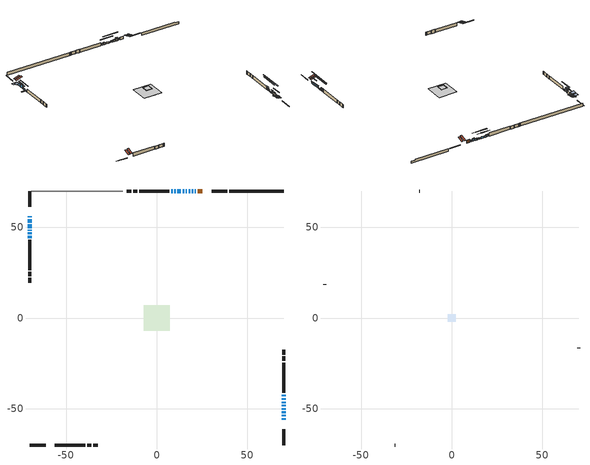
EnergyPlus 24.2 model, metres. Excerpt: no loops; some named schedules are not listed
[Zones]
conditioned space
 floor adiabatic (AdiabaticFloorConstruction): -7.06,-7.06 -7.06,7.06 7.06,7.06 7.06,-7.06 z1
 floor foundation (Slab1 construction): -4.09,-4.09 -4.09,4.09 4.09,4.09 4.09,-4.09 z-0.98
 wall outside (RimJoist1 construction): 39,70.1 30.24,70.1 / -70.1,-70.1 -61.34,-70.1 / -70.1,70.1 -70.1,61.34 / 70.1,-70.1 70.1,-61.34 z1:1.3
 wall outside (AdiabaticWallConstruction 1): 25.06,70.1 22.5,70.1 z1:3.03
 wall outside (AdiabaticWallConstruction): -70.1,56.17 -70.1,55.56 / 16.63,70.1 16.02,70.1 z1:1.61; -70.1,54.63 -70.1,52.6 / -70.1,51.67 -70.1,49.63 z1:3.03; 70.1,-56.17 70.1,-55.28 / 21.58,70.1 20.96,70.1 / 18.45,70.1 17.56,70.1 / 8.85,70.1 7.96,70.1 z1:2.02; 70.1,-54.35 70.1,-53.38 / 70.1,-52.45 70.1,-51.49 / 70.1,-45.18 70.1,-44.21 z1:2.93; 20.04,70.1 19.37,70.1 / 70.1,-50.56 70.1,-49.74 / 70.1,-48.82 70.1,-48 / 70.1,-43.28 70.1,-42.27 z1:2.73; -70.1,48.71 -70.1,48.19 z1:2.53; -70.1,47.27 -70.1,46.2 z1:2.17; 70.1,-47.07 70.1,-46.1 / -70.1,45.27 -70.1,44.15 z1:1.56; 15.09,70.1 14.27,70.1 z1:1.86; 13.35,70.1 11.31,70.1 z1:2.27; 10.39,70.1 9.78,70.1 z1:2.24
 wall outside (Wall1 construction): 7.03,70.1 -9.72,70.1 / -56.17,-70.1 -39.42,-70.1 / -70.1,43.22 -70.1,26.47 / 70.1,-41.34 70.1,-24.59 z1:3.44
 wall outside (Wall3 construction): -10.65,70.1 -13.08,70.1 / -38.49,-70.1 -36.06,-70.1 / -70.1,25.54 -70.1,23.12 / 70.1,-23.66 70.1,-21.23 z1:3.44
 wall outside (Wall5 construction): -14.01,70.1 -16.66,70.1 / -35.13,-70.1 -32.48,-70.1 / -70.1,22.19 -70.1,19.54 / 70.1,-20.3 70.1,-17.65 z1:3.44
 wall foundation (FoundationWall1 construction): 39.93,70.1,-0.98 39.93,70.1,1 67.09,70.1,1 67.09,70.1,0.59 70.1,70.1,0.59 70.1,70.1,-0.98
 wall adiabatic (Wall8 construction): -18.89,70.1 -69.17,70.1 z1:3.44
 window (WindowConstruction 17): -70.1,56.17 -70.1,55.56 z1:1.61
 window (WindowConstruction 6): -70.1,54.63 -70.1,52.6 z1:3.03
 window (WindowConstruction 7): 70.1,-56.17 70.1,-55.28 z1:2.02
 window (WindowConstruction 8): 70.1,-54.35 70.1,-53.38 z1:2.93
 window (WindowConstruction 9): 70.1,-52.45 70.1,-51.49 z1:2.93
 window (WindowConstruction 10): 21.58,70.1 20.97,70.1 z1:2.02
 window (WindowConstruction 11): 20.04,70.1 19.38,70.1 z1:2.73
 window (WindowConstruction 12): 18.45,70.1 17.56,70.1 z1:2.02
 window (WindowConstruction 13): -70.1,51.67 -70.1,49.63 z1:3.03
 window (WindowConstruction 19): 16.63,70.1 16.02,70.1 z1:1.61
 window (WindowConstruction 14): 70.1,-50.56 70.1,-49.74 z1:2.73
 window (WindowConstruction 18): -70.1,48.7 -70.1,48.2 z1:2.52
 window (WindowConstruction 15): 70.1,-48.82 70.1,-48 z1:2.73
 window (WindowConstruction 16): -70.1,47.27 -70.1,46.2 z1:2.17
 window (WindowConstruction 20): 70.1,-47.07 70.1,-46.11 z1:1.56
 window (WindowConstruction 21): 15.09,70.1 14.28,70.1 z1:1.86
 window (WindowConstruction): 70.1,-45.18 70.1,-44.21 z1:2.93
 window (WindowConstruction 1): 70.1,-43.28 70.1,-42.27 z1:2.73
 window (WindowConstruction 2): 13.35,70.1 11.32,70.1 z1:2.27
 window (WindowConstruction 3): 10.39,70.1 9.78,70.1 z1:2.24
 window (WindowConstruction 4): 8.85,70.1 7.96,70.1 z1:2.02
 window (WindowConstruction 5): -70.1,45.27 -70.1,44.15 z1:1.56
 door (Door): 25.06,70.1 22.5,70.1 z1:3.03
 ceiling adiabatic (AdiabaticFloorConstruction): 7.06,-7.06 7.06,7.06 -7.06,7.06 -7.06,-7.06 z1
 roof outside (Roof2 construction): 25.99,70.1,3.44 25.99,65.33,5.03 27.25,65.33,5.03 27.25,70.1,3.44; -57.1,-70.1,3.44 -57.1,-65.33,5.03 -58.35,-65.33,5.03 -58.35,-70.1,3.44; -70.1,57.1,3.44 -65.33,57.1,5.03 -65.33,58.35,5.03 -70.1,58.35,3.44; 70.1,-57.1,3.44 65.33,-57.1,5.03 65.33,-58.35,5.03 70.1,-58.35,3.44
 roof outside (Roof3 construction): -2.43,2.43 -2.43,-2.43 2.43,-2.43 2.43,2.43 z3.44
attic - vented
 floor to conditioned space (Floor1 construction Reversed): -2.2,-2.2 -2.2,2.2 2.2,2.2 2.2,-2.2 z3.44
 wall outside (Wall7 construction): -17.59,70.1 -17.96,70.1 / -31.55,-70.1 -31.18,-70.1 / -70.1,18.61 -70.1,18.23 / 70.1,-16.72 70.1,-16.35 z1:3.44
 roof outside (Roof1 construction): 28.18,70.1,3.44 28.18,65.82,4.87 29.31,65.82,4.87 29.31,70.1,3.44; -59.28,-70.1,3.44 -59.28,-65.82,4.87 -60.41,-65.82,4.87 -60.41,-70.1,3.44; -70.1,59.28,3.44 -65.82,59.28,4.87 -65.82,60.41,4.87 -70.1,60.41,3.44; 70.1,-59.28,3.44 65.82,-59.28,4.87 65.82,-60.41,4.87 70.1,-60.41,3.44
shading: -70.1,54.8 -70.1,56.93 -73.76,56.93 -73.76,54.8 z2.37; -70.1,52.36 -70.1,54.87 -73.15,54.87 -73.15,52.36 z3.27; 70.1,-54.82 70.1,-56.63 70.4,-56.63 70.4,-54.82 z2.48; 70.1,-50.33 70.1,-57.4 70.5,-57.4 70.5,-50.33 z5.98; 70.1,-51.34 70.1,-52.6 70.5,-52.6 70.5,-51.34 z3.08; 20.51,70.1 22.04,70.1 22.04,70.5 20.51,70.5 z2.48; 18.92,70.1 20.5,70.1 20.5,70.5 18.92,70.5 z3.19; 17.1,70.1 18.91,70.1 18.91,70.4 17.1,70.4 z2.48; -70.1,47.95 -70.1,53.35 -70.56,53.35 -70.56,47.95 z4.71; 15.32,70.1 17.33,70.1 17.33,70.4 15.32,70.4 z2.31; 70.1,-49.59 70.1,-50.71 70.5,-50.71 70.5,-49.59 z2.88; -70.1,46.58 -70.1,50.32 -70.56,50.32 -70.56,46.58 z4.14; 70.1,-47.39 70.1,-49.42 70.4,-49.42 70.4,-47.39 z3.34; -70.1,41.93 -70.1,51.54 -70.56,51.54 -70.56,41.93 z6.44; 70.1,-37.27 70.1,-55.91 70.5,-55.91 70.5,-37.27 z10.4; 8.66,70.1 20.7,70.1 20.7,70.5 8.66,70.5 z7.47; 70.1,-38.11 70.1,-51.28 70.5,-51.28 70.5,-38.11 z9.03; 70.1,-41.51 70.1,-44.04 70.5,-44.04 70.5,-41.51 z3.49; 8.03,70.1 16.63,70.1 16.63,70.5 8.03,70.5 z5.56; 6.58,70.1 13.59,70.1 13.59,70.5 6.58,70.5 z5.44; 7.26,70.1 9.55,70.1 9.55,70.4 7.26,70.4 z2.72; -70.1,44.12 -70.1,45.3 -73.76,45.3 -73.76,44.12 z1.59
[Building]
Building 1: Terrain=Suburbs
[Site:Location]
Toronto Intl AP_ON: Latitude {deg}=43.68; Longitude {deg}=-79.63; Time Zone {hr}=-5; Elevation {m}=173; Keep Site Location Information=Yes
[Site:GroundTemperature:Shallow]
4.59119, 2.66285, 2.50842, 3.42352, 7.09712, 10.7536, 13.9236, 15.9317, 16.1023, 14.4691, 11.3799, 7.83558
[Site:WaterMainsTemperature]
Calculation Method=Schedule; Temperature Schedule=mains temperature schedule
[Material] Roughness=Rough; Thermal Absorptance=0.9
Name | Thickness {m} | Conductivity {W/m-K} | Density {kg/m3} | Specific Heat {J/kg-K} | Solar Absorptance | Visible Absorptance
asphalt or fiberglass shingles | 0.00635 | 0.162714 | 1121.4 | 1465.45 | 0.4 | 0.4
ceiling stud and cavity | 0.1397 | 0.0949009 | 65.682 | 1177.47 | 0.7 | 0.7
concrete 4.0 in. | 0.1016 | 1.803125 | 2242.8 | 837.4 | 0.7 | 0.7
concrete 8.0 in. | 0.2032 | 1.803125 | 2242.8 | 837.4 | 0.7 | 0.7
door material | 0.04445 | 0.188738 | 512.64 | 1214.23 | 0.7 | 0.7
exterior vertical ins | 0.013954 | 0.029427 | 32.04 | 1214.23 | 0.7 | 0.7
floor covering | 0.0127 | 0.0433444 | 54.468 | 1339.84 | 0.6 | 0.6
floor rigid ins; wall rigid ins | 0.512978 | 0.029427 | 32.04 | 1214.23 | 0.7 | 0.7
floor stud and cavity | 0.1397 | 1.75129 | 37.0049 | 1207.88 | 0.7 | 0.7
furniture material conditioned space 1 | 0.1524 | 0.115458 | 640.8 | 1214.23 | 0.6 | 0.6
gypsum board | 0.0127 | 0.160291 | 801 | 837.4 | 0.6 | 0.6
gypsum board 1 | 0.0127 | 0.160291 | 801 | 837.4 | 0.7 | 0.7
osb sheathing 0.5 in. | 0.0127 | 0.115458 | 512.64 | 1214.23 | 0.7 | 0.7
osb sheathing 0.5 in. 1 | 0.0127 | 0.115458 | 512.64 | 1214.23 | 0.4 | 0.4
osb sheathing 0.75 in. | 0.01905 | 0.115458 | 512.64 | 1214.23 | 0.7 | 0.7
rim joist stud and cavity | 0.0508 | 0.126838 | 50.32683 | 1063.81 | 0.6 | 0.6
roof stud and cavity | 0.2032 | 0.137909 | 78.34581 | 1123.46 | 0.7 | 0.7
roof stud and cavity 1 | 0.2032 | 0.115407 | 78.34581 | 1123.46 | 0.7 | 0.7
wall stud and cavity | 0.1397 | 0.702165 | 139.0536 | 1170.24 | 0.7 | 0.7
wall stud and cavity 1 | 0.1397 | 0.0772525 | 139.0536 | 1170.24 | 0.7 | 0.7
wall stud and cavity 2 | 0.1397 | 0.101326 | 139.0536 | 1170.24 | 0.7 | 0.7
wall stud and cavity 3 | 0.0889 | 6.9971 | 50.32683 | 1063.81 | 0.6 | 0.6
wall stud and cavity 4 | 0.1397 | 0.386005 | 139.0536 | 1170.24 | 0.7 | 0.7
wall stud and cavity 5 | 0.0889 | 0.380278 | 52.3479 | 1209.89 | 0.7 | 0.7
wall stud and cavity 6 | 0.0889 | 0.391764 | 83.0341 | 1211.67 | 0.7 | 0.7
wood siding | 0.0254 | 0.102417 | 544.68 | 1172.36 | 0.4 | 0.4
wood siding 1 | 0.00254 | 0.102417 | 544.68 | 1172.36 | 0.4 | 0.4
wood siding 2; wood siding 3; wood siding 4 | 0.0254 | 0.102417 | 544.68 | 1172.36 | 0.7 | 0.7
[WindowMaterial:SimpleGlazingSystem]
Name | U-Factor {W/m2-K} | Solar Heat Gain Coefficient
WindowMaterial | 2.93325 | 0.63
WindowMaterial 1 | 2.94348 | 0.62
WindowMaterial 10 | 5.36174 | 0.68
WindowMaterial 11 | 5.20275 | 0.65
WindowMaterial 12 | 2.98152 | 0.61
WindowMaterial 13 | 3.308 | 0.6
WindowMaterial 14 | 3.304596 | 0.63
WindowMaterial 2 | 3.308 | 0.62
WindowMaterial 3 | 2.96164 | 0.6
WindowMaterial 4 | 5.37877 | 0.69
WindowMaterial 5 | 2.87988 | 0.7
WindowMaterial 6 | 3.304596 | 0.64
WindowMaterial 7 | 3.30687 | 0.61
WindowMaterial 8 | 3.30687 | 0.64
WindowMaterial 9 | 2.94802 | 0.61
[Construction]
AdiabaticFloorConstruction: floor stud and cavity, floor rigid ins, osb sheathing 0.75 in., floor covering
AdiabaticWallConstruction: wood siding 3, wall rigid ins, wall stud and cavity 5, gypsum board
AdiabaticWallConstruction 1: wood siding 4, wall rigid ins, wall stud and cavity 5, gypsum board
Door: door material
Floor1 construction Reversed: gypsum board, ceiling stud and cavity
FoundationWall1 construction: concrete 8.0 in., gypsum board 1
furniture construction conditioned space 1: furniture material conditioned space 1
PartitionWallConstruction: gypsum board, wall stud and cavity 6, gypsum board
RimJoist1 construction: wood siding 2, rim joist stud and cavity
Roof1 construction: asphalt or fiberglass shingles
Roof2 construction: asphalt or fiberglass shingles, osb sheathing 0.75 in., roof stud and cavity, gypsum board
Roof3 construction: asphalt or fiberglass shingles, osb sheathing 0.75 in., roof stud and cavity 1, gypsum board
Slab1 construction: concrete 4.0 in.
Wall1 construction: wood siding, osb sheathing 0.5 in., wall stud and cavity, gypsum board
Wall3 construction: wood siding, osb sheathing 0.5 in., wall stud and cavity 1, gypsum board
Wall5 construction: wood siding, osb sheathing 0.5 in., wall stud and cavity 2, gypsum board
Wall7 construction: wood siding 1, wall stud and cavity 3
Wall8 construction: osb sheathing 0.5 in. 1, wall stud and cavity 4, gypsum board
WindowConstruction; WindowConstruction 1; WindowConstruction 8; WindowConstruction 9: WindowMaterial
WindowConstruction 10: WindowMaterial 7
WindowConstruction 11: WindowMaterial 8
WindowConstruction 12; WindowConstruction 4: WindowMaterial 3
WindowConstruction 13; WindowConstruction 6: WindowMaterial 5
WindowConstruction 14; WindowConstruction 15: WindowMaterial 9
WindowConstruction 16: WindowMaterial 10
WindowConstruction 17; WindowConstruction 19: WindowMaterial 11
WindowConstruction 18: WindowMaterial 12
WindowConstruction 2: WindowMaterial 1
WindowConstruction 20: WindowMaterial 13
WindowConstruction 21: WindowMaterial 14
WindowConstruction 3: WindowMaterial 2
WindowConstruction 5: WindowMaterial 4
WindowConstruction 7: WindowMaterial 6
[Zone] Multiplier=1; Part of Total Floor Area=Yes
Name | Volume {m3}
attic - vented | 4.47569
conditioned space | 692.5
[Space]
Name | Zone | Volume {m3}
attic - vented 1 | attic - vented | 4.47569
conditioned space 1 | conditioned space | 692.5
[ZoneInfiltration:EffectiveLeakageArea]
infil attic - vented 1: Zone or Space=attic - vented 1; Schedule=Always On Discrete; Effective Air Leakage Area {cm2}=799.448; Stack Coefficient=0.000268797; Wind Coefficient=1.10773e-05
[ZoneMixing]
whole house fan mix: Zone or Space=attic - vented; Schedule=Always On Continuous; Design Flow Rate Calculation Method=Flow/Zone; Design Flow Rate {m3/s}=0; Source Zone or Space=conditioned space
[SurfaceProperty:ExposedFoundationPerimeter]
Slab1: Exposed Perimeter Calculation Method=TotalExposedPerimeter; Total Exposed Perimeter {m}=30.175
[InternalMass] Zone or ZoneList=conditioned space; Space or SpaceList=conditioned space 1
Name | Construction | Surface Area {m2}
furniture mass conditioned space 1 | furniture construction conditioned space 1 | 106.44
partition wall mass | PartitionWallConstruction | 266.1
[Lights]
interior lighting: Zone or ZoneList or Space or SpaceList=conditioned space 1; Schedule=interior lighting schedule; Design Level Calculation Method=LightingLevel; Lighting Level {W}=343.2; Return Air Fraction=0; Fraction Radiant=0.6; Fraction Visible=0.2; Fraction Replaceable=1
[People]
occupants: Zone or ZoneList or Space or SpaceList=conditioned space 1; Number of People Schedule=occupants schedule; Number of People Calculation Method=People; Number of People=3; Fraction Radiant=0.314171; Sensible Heat Fraction=0.56303; Activity Level Schedule=occupants activity schedule; Carbon Dioxide Generation Rate {m3/s-W}=0; Enable ASHRAE 55 Comfort Warnings=No; Mean Radiant Temperature Calculation Type=EnclosureAveraged
[ElectricEquipment] Zone or ZoneList or Space or SpaceList=conditioned space 1; Design Level Calculation Method=EquipmentLevel
Name | Schedule | Design Level {W} | Fraction Latent | Fraction Radiant | Fraction Lost
clothes dryer | clothes dryer schedule | 140.772 | 0.015 | 0.081 | 0.85
clothes washer | clothes washer schedule | 32.1985 | 0.03 | 0.162 | 0.7
cooking range | cooking range schedule | 208.969 | 0.08 | 0.432 | 0.2
dishwasher | dishwasher schedule | 66.8632 | 0.3 | 0.18 | 0.4
fridge | fridge schedule | 72.9452 | 0 | 0.6 | 0
mech vent bath fan 0 | mech vent bath fan 0 schedule | 50.2 | 0 | 0 | 1
mech vent bath fan 1 | mech vent bath fan 1 schedule | 50.2 | 0 | 0 | 1
mech vent house fan | mech vent house fan schedule | 0 | 0 | 0 | 1
mech vent house fan cfis | mech vent house fan cfis schedule | 0 | 0 | 0 | 0
misc plug loads | misc plug loads schedule | 494.7 | 0.045 | 0.513 | 0.1
whole house fan | Always On Discrete | 0 | 0 | 0 | 1
[OtherEquipment] Zone or ZoneList or Space or SpaceList=conditioned space 1; Design Level Calculation Method=EquipmentLevel
Name | Fuel Type | Schedule | Design Level {W} | Fraction Latent | Fraction Radiant | Fraction Lost
clothes dryer 1 | Electricity | clothes dryer schedule | 0 | 0.015 | 0.081 | 0.85
cooking range 1 | Electricity | cooking range schedule | 0 | 0.08 | 0.432 | 0.2
general water use latent | None | general water use schedule | 59.3978 | 1 | 0 | 0
general water use sensible | None | general water use schedule | -58.539 | 0 | 0.6 | 0
mech vent house fan latent load | None | Always On Discrete | 0 | 1 | 0 | 0
mech vent house fan sensible load | None | Always On Discrete | 0 | 0 | 0 | 0
water heater energy adjustment1 | NaturalGas | Always On Discrete | 0.01 | 0 | 0 | 1
[ZoneInfiltration:DesignFlowRate] Zone or ZoneList or Space or SpaceList=conditioned space 1; Schedule=Always On Discrete; Design Flow Rate Calculation Method=Flow/Zone; Design Flow Rate {m3/s}=0
infil flow; natural vent flow; whole house fan flow
[Foundation:Kiva]
Foundation Kiva 1: Initial Indoor Air Temperature {C}=18; Wall Height Above Grade {m}=1.00002; Wall Depth Below Slab {m}=0.2032; Custom Block Material Name 1=exterior vertical ins; Custom Block Depth 1 {m}=1.98001; Custom Block X Position 1 {m}=0.2159; Custom Block Z Position 1 {m}=0
[Foundation:Kiva:Settings]
Soil Conductivity {W/m-K}=0.849921; Soil Density {kg/m3}=1842.3; Soil Specific Heat {J/kg-K}=418.7; Ground Solar Absorptivity=0.9; Ground Thermal Absorptivity=0.9; Ground Surface Roughness {m}=0.03; Far-Field Width {m}=40; Deep-Ground Boundary Condition=ZeroFlux; Deep-Ground Depth {m}=40; Minimum Cell Dimension {m}=0.2; Maximum Cell Growth Coefficient=3; Simulation Timestep=Timestep
[Exterior:Lights]
exterior lighting: Schedule=exterior lighting schedule; Design Level {W}=75.6
[Schedule:Constant]
Name | Hourly Value
Always On Continuous; mech vent house fan schedule; mech vent house fan cfis schedule; Always On Discrete | 1
occupants activity schedule | 117.228
fridge schedule | 0
[Schedule:Week:Daily]
interior lighting schedule Week Rule - Jan1-Jan27: interior lighting schedule day, interior lighting schedule day, interior lighting schedule day, interior lighting schedule day, interior lighting schedule day, interior lighting schedule day, interior lighting schedule day, interior lighting schedule default day, interior lighting schedule default day, interior lighting schedule default day, interior lighting schedule default day, interior lighting schedule default day
interior lighting schedule Week Rule - Jan28-Feb3: interior lighting schedule day, interior lighting schedule day, interior lighting schedule day, interior lighting schedule day, interior lighting schedule day 1, interior lighting schedule day 1, interior lighting schedule day 1, interior lighting schedule default day, interior lighting schedule default day, interior lighting schedule default day, interior lighting schedule default day, interior lighting schedule default day
interior lighting schedule Week Rule - Feb4-Feb24: interior lighting schedule day 1, interior lighting schedule day 1, interior lighting schedule day 1, interior lighting schedule day 1, interior lighting schedule day 1, interior lighting schedule day 1, interior lighting schedule day 1, interior lighting schedule default day, interior lighting schedule default day, interior lighting schedule default day, interior lighting schedule default day, interior lighting schedule default day
interior lighting schedule Week Rule - Feb25-Mar3: interior lighting schedule day 1, interior lighting schedule day 1, interior lighting schedule day 1, interior lighting schedule day 1, interior lighting schedule day 2, interior lighting schedule day 2, interior lighting schedule day 2, interior lighting schedule default day, interior lighting schedule default day, interior lighting schedule default day, interior lighting schedule default day, interior lighting schedule default day
interior lighting schedule Week Rule - Mar4-Mar31: interior lighting schedule day 2, interior lighting schedule day 2, interior lighting schedule day 2, interior lighting schedule day 2, interior lighting schedule day 2, interior lighting schedule day 2, interior lighting schedule day 2, interior lighting schedule default day, interior lighting schedule default day, interior lighting schedule default day, interior lighting schedule default day, interior lighting schedule default day
interior lighting schedule Week Rule - Apr1-Apr28: interior lighting schedule day 3, interior lighting schedule day 3, interior lighting schedule day 3, interior lighting schedule day 3, interior lighting schedule day 3, interior lighting schedule day 3, interior lighting schedule day 3, interior lighting schedule default day, interior lighting schedule default day, interior lighting schedule default day, interior lighting schedule default day, interior lighting schedule default day
interior lighting schedule Week Rule - Apr29-May5: interior lighting schedule day 3, interior lighting schedule day 3, interior lighting schedule day 4, interior lighting schedule day 4, interior lighting schedule day 4, interior lighting schedule day 4, interior lighting schedule day 4, interior lighting schedule default day, interior lighting schedule default day, interior lighting schedule default day, interior lighting schedule default day, interior lighting schedule default day
interior lighting schedule Week Rule - May6-May26: interior lighting schedule day 4, interior lighting schedule day 4, interior lighting schedule day 4, interior lighting schedule day 4, interior lighting schedule day 4, interior lighting schedule day 4, interior lighting schedule day 4, interior lighting schedule default day, interior lighting schedule default day, interior lighting schedule default day, interior lighting schedule default day, interior lighting schedule default day
interior lighting schedule Week Rule - May27-Jun2: interior lighting schedule day 4, interior lighting schedule day 4, interior lighting schedule day 4, interior lighting schedule day 4, interior lighting schedule day 4, interior lighting schedule day 5, interior lighting schedule day 5, interior lighting schedule default day, interior lighting schedule default day, interior lighting schedule default day, interior lighting schedule default day, interior lighting schedule default day
interior lighting schedule Week Rule - Jun3-Jun30: interior lighting schedule day 5, interior lighting schedule day 5, interior lighting schedule day 5, interior lighting schedule day 5, interior lighting schedule day 5, interior lighting schedule day 5, interior lighting schedule day 5, interior lighting schedule default day, interior lighting schedule default day, interior lighting schedule default day, interior lighting schedule default day, interior lighting schedule default day
interior lighting schedule Week Rule - Jul1-Jul28: interior lighting schedule day 6, interior lighting schedule day 6, interior lighting schedule day 6, interior lighting schedule day 6, interior lighting schedule day 6, interior lighting schedule day 6, interior lighting schedule day 6, interior lighting schedule default day, interior lighting schedule default day, interior lighting schedule default day, interior lighting schedule default day, interior lighting schedule default day
interior lighting schedule Week Rule - Jul29-Aug4: interior lighting schedule day 6, interior lighting schedule day 6, interior lighting schedule day 6, interior lighting schedule day 7, interior lighting schedule day 7, interior lighting schedule day 7, interior lighting schedule day 7, interior lighting schedule default day, interior lighting schedule default day, interior lighting schedule default day, interior lighting schedule default day, interior lighting schedule default day
interior lighting schedule Week Rule - Aug5-Aug25: interior lighting schedule day 7, interior lighting schedule day 7, interior lighting schedule day 7, interior lighting schedule day 7, interior lighting schedule day 7, interior lighting schedule day 7, interior lighting schedule day 7, interior lighting schedule default day, interior lighting schedule default day, interior lighting schedule default day, interior lighting schedule default day, interior lighting schedule default day
interior lighting schedule Week Rule - Aug26-Sep1: interior lighting schedule day 7, interior lighting schedule day 7, interior lighting schedule day 7, interior lighting schedule day 7, interior lighting schedule day 7, interior lighting schedule day 7, interior lighting schedule day 8, interior lighting schedule default day, interior lighting schedule default day, interior lighting schedule default day, interior lighting schedule default day, interior lighting schedule default day
interior lighting schedule Week Rule - Sep2-Sep29: interior lighting schedule day 8, interior lighting schedule day 8, interior lighting schedule day 8, interior lighting schedule day 8, interior lighting schedule day 8, interior lighting schedule day 8, interior lighting schedule day 8, interior lighting schedule default day, interior lighting schedule default day, interior lighting schedule default day, interior lighting schedule default day, interior lighting schedule default day
interior lighting schedule Week Rule - Sep30-Oct6: interior lighting schedule day 8, interior lighting schedule day 9, interior lighting schedule day 9, interior lighting schedule day 9, interior lighting schedule day 9, interior lighting schedule day 9, interior lighting schedule day 9, interior lighting schedule default day, interior lighting schedule default day, interior lighting schedule default day, interior lighting schedule default day, interior lighting schedule default day
interior lighting schedule Week Rule - Oct7-Oct27: interior lighting schedule day 9, interior lighting schedule day 9, interior lighting schedule day 9, interior lighting schedule day 9, interior lighting schedule day 9, interior lighting schedule day 9, interior lighting schedule day 9, interior lighting schedule default day, interior lighting schedule default day, interior lighting schedule default day, interior lighting schedule default day, interior lighting schedule default day
interior lighting schedule Week Rule - Oct28-Nov3: interior lighting schedule day 9, interior lighting schedule day 9, interior lighting schedule day 9, interior lighting schedule day 9, interior lighting schedule day 10, interior lighting schedule day 10, interior lighting schedule day 10, interior lighting schedule default day, interior lighting schedule default day, interior lighting schedule default day, interior lighting schedule default day, interior lighting schedule default day
interior lighting schedule Week Rule - Nov4-Nov24: interior lighting schedule day 10, interior lighting schedule day 10, interior lighting schedule day 10, interior lighting schedule day 10, interior lighting schedule day 10, interior lighting schedule day 10, interior lighting schedule day 10, interior lighting schedule default day, interior lighting schedule default day, interior lighting schedule default day, interior lighting schedule default day, interior lighting schedule default day
interior lighting schedule Week Rule - Nov25-Dec1: interior lighting schedule day 10, interior lighting schedule day 10, interior lighting schedule day 10, interior lighting schedule day 10, interior lighting schedule day 10, interior lighting schedule day 10, interior lighting schedule day 11, interior lighting schedule default day, interior lighting schedule default day, interior lighting schedule default day, interior lighting schedule default day, interior lighting schedule default day
interior lighting schedule Week Rule - Dec2-Dec31: interior lighting schedule day 11, interior lighting schedule day 11, interior lighting schedule day 11, interior lighting schedule day 11, interior lighting schedule day 11, interior lighting schedule day 11, interior lighting schedule day 11, interior lighting schedule default day, interior lighting schedule default day, interior lighting schedule default day, interior lighting schedule default day, interior lighting schedule default day
occupants schedule Week Rule - Jan1-Dec31: occupants schedule day, occupants schedule day, occupants schedule day, occupants schedule day, occupants schedule day, occupants schedule day, occupants schedule day, occupants schedule default day, occupants schedule default day, occupants schedule default day, occupants schedule default day, occupants schedule default day
clothes dryer schedule Week Rule - Jan1-Dec31: clothes dryer schedule day, clothes dryer schedule day, clothes dryer schedule day, clothes dryer schedule day, clothes dryer schedule day, clothes dryer schedule day, clothes dryer schedule day, clothes dryer schedule default day, clothes dryer schedule default day, clothes dryer schedule default day, clothes dryer schedule default day, clothes dryer schedule default day
clothes washer schedule Week Rule - Jan1-Dec31: clothes washer schedule day, clothes washer schedule day, clothes washer schedule day, clothes washer schedule day, clothes washer schedule day, clothes washer schedule day, clothes washer schedule day, clothes washer schedule default day, clothes washer schedule default day, clothes washer schedule default day, clothes washer schedule default day, clothes washer schedule default day
cooking range schedule Week Rule - Jan1-Dec31: cooking range schedule day, cooking range schedule day, cooking range schedule day, cooking range schedule day, cooking range schedule day, cooking range schedule day, cooking range schedule day, cooking range schedule default day, cooking range schedule default day, cooking range schedule default day, cooking range schedule default day, cooking range schedule default day
dishwasher schedule Week Rule - Jan1-Dec31: dishwasher schedule day, dishwasher schedule day, dishwasher schedule day, dishwasher schedule day, dishwasher schedule day, dishwasher schedule day, dishwasher schedule day, dishwasher schedule default day, dishwasher schedule default day, dishwasher schedule default day, dishwasher schedule default day, dishwasher schedule default day
mech vent bath fan 0 schedule Week Rule - Jan1-Dec31: mech vent bath fan 0 schedule day, mech vent bath fan 0 schedule day, mech vent bath fan 0 schedule day, mech vent bath fan 0 schedule day, mech vent bath fan 0 schedule day, mech vent bath fan 0 schedule day, mech vent bath fan 0 schedule day, mech vent bath fan 0 schedule default day, mech vent bath fan 0 schedule default day, mech vent bath fan 0 schedule default day, mech vent bath fan 0 schedule default day, mech vent bath fan 0 schedule default day
mech vent bath fan 1 schedule Week Rule - Jan1-Dec31: mech vent bath fan 1 schedule day, mech vent bath fan 1 schedule day, mech vent bath fan 1 schedule day, mech vent bath fan 1 schedule day, mech vent bath fan 1 schedule day, mech vent bath fan 1 schedule day, mech vent bath fan 1 schedule day, mech vent bath fan 1 schedule default day, mech vent bath fan 1 schedule default day, mech vent bath fan 1 schedule default day, mech vent bath fan 1 schedule default day, mech vent bath fan 1 schedule default day
misc plug loads schedule Week Rule - Jan1-Dec31: misc plug loads schedule day, misc plug loads schedule day, misc plug loads schedule day, misc plug loads schedule day, misc plug loads schedule day, misc plug loads schedule day, misc plug loads schedule day, misc plug loads schedule default day, misc plug loads schedule default day, misc plug loads schedule default day, misc plug loads schedule default day, misc plug loads schedule default day
general water use schedule Week Rule - Jan1-Dec31: general water use schedule day, general water use schedule day, general water use schedule day, general water use schedule day, general water use schedule day, general water use schedule day, general water use schedule day, general water use schedule default day, general water use schedule default day, general water use schedule default day, general water use schedule default day, general water use schedule default day
exterior lighting schedule Week Rule - Jan1-Jan27: exterior lighting schedule day, exterior lighting schedule day, exterior lighting schedule day, exterior lighting schedule day, exterior lighting schedule day, exterior lighting schedule day, exterior lighting schedule day, exterior lighting schedule default day, exterior lighting schedule default day, exterior lighting schedule default day, exterior lighting schedule default day, exterior lighting schedule default day
exterior lighting schedule Week Rule - Jan28-Feb3: exterior lighting schedule day, exterior lighting schedule day, exterior lighting schedule day, exterior lighting schedule day, exterior lighting schedule day 1, exterior lighting schedule day 1, exterior lighting schedule day 1, exterior lighting schedule default day, exterior lighting schedule default day, exterior lighting schedule default day, exterior lighting schedule default day, exterior lighting schedule default day
exterior lighting schedule Week Rule - Feb4-Feb24: exterior lighting schedule day 1, exterior lighting schedule day 1, exterior lighting schedule day 1, exterior lighting schedule day 1, exterior lighting schedule day 1, exterior lighting schedule day 1, exterior lighting schedule day 1, exterior lighting schedule default day, exterior lighting schedule default day, exterior lighting schedule default day, exterior lighting schedule default day, exterior lighting schedule default day
exterior lighting schedule Week Rule - Feb25-Mar3: exterior lighting schedule day 1, exterior lighting schedule day 1, exterior lighting schedule day 1, exterior lighting schedule day 1, exterior lighting schedule day 2, exterior lighting schedule day 2, exterior lighting schedule day 2, exterior lighting schedule default day, exterior lighting schedule default day, exterior lighting schedule default day, exterior lighting schedule default day, exterior lighting schedule default day
exterior lighting schedule Week Rule - Mar4-Mar31: exterior lighting schedule day 2, exterior lighting schedule day 2, exterior lighting schedule day 2, exterior lighting schedule day 2, exterior lighting schedule day 2, exterior lighting schedule day 2, exterior lighting schedule day 2, exterior lighting schedule default day, exterior lighting schedule default day, exterior lighting schedule default day, exterior lighting schedule default day, exterior lighting schedule default day
exterior lighting schedule Week Rule - Apr1-Apr28: exterior lighting schedule day 3, exterior lighting schedule day 3, exterior lighting schedule day 3, exterior lighting schedule day 3, exterior lighting schedule day 3, exterior lighting schedule day 3, exterior lighting schedule day 3, exterior lighting schedule default day, exterior lighting schedule default day, exterior lighting schedule default day, exterior lighting schedule default day, exterior lighting schedule default day
exterior lighting schedule Week Rule - Apr29-May5: exterior lighting schedule day 3, exterior lighting schedule day 3, exterior lighting schedule day 4, exterior lighting schedule day 4, exterior lighting schedule day 4, exterior lighting schedule day 4, exterior lighting schedule day 4, exterior lighting schedule default day, exterior lighting schedule default day, exterior lighting schedule default day, exterior lighting schedule default day, exterior lighting schedule default day
exterior lighting schedule Week Rule - May6-May26: exterior lighting schedule day 4, exterior lighting schedule day 4, exterior lighting schedule day 4, exterior lighting schedule day 4, exterior lighting schedule day 4, exterior lighting schedule day 4, exterior lighting schedule day 4, exterior lighting schedule default day, exterior lighting schedule default day, exterior lighting schedule default day, exterior lighting schedule default day, exterior lighting schedule default day
exterior lighting schedule Week Rule - May27-Jun2: exterior lighting schedule day 4, exterior lighting schedule day 4, exterior lighting schedule day 4, exterior lighting schedule day 4, exterior lighting schedule day 4, exterior lighting schedule day 5, exterior lighting schedule day 5, exterior lighting schedule default day, exterior lighting schedule default day, exterior lighting schedule default day, exterior lighting schedule default day, exterior lighting schedule default day
[Schedule:Year]
interior lighting schedule: interior lighting schedule Week Rule - Jan1-Jan27, 1, 1, 1, 27, interior lighting schedule Week Rule - Jan28-Feb3, 1, 28, 2, 3, interior lighting schedule Week Rule - Feb4-Feb24, 2, 4, 2, 24, interior lighting schedule Week Rule - Feb25-Mar3, 2, 25, 3, 3, interior lighting schedule Week Rule - Mar4-Mar31, 3, 4, 3, 31, interior lighting schedule Week Rule - Apr1-Apr28, 4, 1, 4, 28, interior lighting schedule Week Rule - Apr29-May5, 4, 29, 5, 5, interior lighting schedule Week Rule - May6-May26, 5, 6, 5, 26, interior lighting schedule Week Rule - May27-Jun2, 5, 27, 6, 2, interior lighting schedule Week Rule - Jun3-Jun30, 6, 3, 6, 30, interior lighting schedule Week Rule - Jul1-Jul28, 7, 1, 7, 28, interior lighting schedule Week Rule - Jul29-Aug4, 7, 29, 8, 4, interior lighting schedule Week Rule - Aug5-Aug25, 8, 5, 8, 25, interior lighting schedule Week Rule - Aug26-Sep1, 8, 26, 9, 1, interior lighting schedule Week Rule - Sep2-Sep29, 9, 2, 9, 29, interior lighting schedule Week Rule - Sep30-Oct6, 9, 30, 10, 6, interior lighting schedule Week Rule - Oct7-Oct27, 10, 7, 10, 27, interior lighting schedule Week Rule - Oct28-Nov3, 10, 28, 11, 3, interior lighting schedule Week Rule - Nov4-Nov24, 11, 4, 11, 24, interior lighting schedule Week Rule - Nov25-Dec1, 11, 25, 12, 1, interior lighting schedule Week Rule - Dec2-Dec31, 12, 2, 12, 31
occupants schedule: occupants schedule Week Rule - Jan1-Dec31, 1, 1, 12, 31
clothes dryer schedule: clothes dryer schedule Week Rule - Jan1-Dec31, 1, 1, 12, 31
clothes washer schedule: clothes washer schedule Week Rule - Jan1-Dec31, 1, 1, 12, 31
cooking range schedule: cooking range schedule Week Rule - Jan1-Dec31, 1, 1, 12, 31
dishwasher schedule: dishwasher schedule Week Rule - Jan1-Dec31, 1, 1, 12, 31
mech vent bath fan 0 schedule: mech vent bath fan 0 schedule Week Rule - Jan1-Dec31, 1, 1, 12, 31
mech vent bath fan 1 schedule: mech vent bath fan 1 schedule Week Rule - Jan1-Dec31, 1, 1, 12, 31
misc plug loads schedule: misc plug loads schedule Week Rule - Jan1-Dec31, 1, 1, 12, 31
general water use schedule: general water use schedule Week Rule - Jan1-Dec31, 1, 1, 12, 31
exterior lighting schedule: exterior lighting schedule Week Rule - Jan1-Jan27, 1, 1, 1, 27, exterior lighting schedule Week Rule - Jan28-Feb3, 1, 28, 2, 3, exterior lighting schedule Week Rule - Feb4-Feb24, 2, 4, 2, 24, exterior lighting schedule Week Rule - Feb25-Mar3, 2, 25, 3, 3, exterior lighting schedule Week Rule - Mar4-Mar31, 3, 4, 3, 31, exterior lighting schedule Week Rule - Apr1-Apr28, 4, 1, 4, 28, exterior lighting schedule Week Rule - Apr29-May5, 4, 29, 5, 5, exterior lighting schedule Week Rule - May6-May26, 5, 6, 5, 26, exterior lighting schedule Week Rule - May27-Jun2, 5, 27, 6, 2, exterior lighting schedule Week Rule - Jun3-Jun30, 6, 3, 6, 30, exterior lighting schedule Week Rule - Jul1-Jul28, 7, 1, 7, 28, exterior lighting schedule Week Rule - Jul29-Aug4, 7, 29, 8, 4, exterior lighting schedule Week Rule - Aug5-Aug25, 8, 5, 8, 25, exterior lighting schedule Week Rule - Aug26-Sep1, 8, 26, 9, 1, exterior lighting schedule Week Rule - Sep2-Sep29, 9, 2, 9, 29, exterior lighting schedule Week Rule - Sep30-Oct6, 9, 30, 10, 6, exterior lighting schedule Week Rule - Oct7-Oct27, 10, 7, 10, 27, exterior lighting schedule Week Rule - Oct28-Nov3, 10, 28, 11, 3, exterior lighting schedule Week Rule - Nov4-Nov24, 11, 4, 11, 24, exterior lighting schedule Week Rule - Nov25-Dec1, 11, 25, 12, 1, exterior lighting schedule Week Rule - Dec2-Dec31, 12, 2, 12, 31
[Schedule:Compact]
mains temperature schedule: Through: 01/01, For: AllDays, Until: 24:00, 8.43722, Through: 01/02, For: AllDays, Until: 24:00, 8.37111, Through: 01/03, For: AllDays, Until: 24:00, 8.30611, Through: 01/04, For: AllDays, Until: 24:00, 8.24222, Through: 01/05, For: AllDays, Until: 24:00, 8.17944, Through: 01/06, For: AllDays, Until: 24:00, 8.11833, Through: 01/07, For: AllDays, Until: 24:00, 8.05833, Through: 01/08, For: AllDays, Until: 24:00, 7.99944, Through: 01/09, For: AllDays, Until: 24:00, 7.94222, Through: 01/10, For: AllDays, Until: 24:00, 7.88611, Through: 01/11, For: AllDays, Until: 24:00, 7.83167, Through: 01/12, For: AllDays, Until: 24:00, 7.77833, Through: 01/13, For: AllDays, Until: 24:00, 7.72611, Through: 01/14, For: AllDays, Until: 24:00, 7.67556, Through: 01/15, For: AllDays, Until: 24:00, 7.62667, Through: 01/16, For: AllDays, Until: 24:00, 7.57889, Through: 01/17, For: AllDays, Until: 24:00, 7.53278, Through: 01/18, For: AllDays, Until: 24:00, 7.48778, Through: 01/19, For: AllDays, Until: 24:00, 7.44444, Through: 01/20, For: AllDays, Until: 24:00, 7.40278, Through: 01/21, For: AllDays, Until: 24:00, 7.36278, Through: 01/22, For: AllDays, Until: 24:00, 7.32389, Through: 01/23, For: AllDays, Until: 24:00, 7.28667, Through: 01/24, For: AllDays, Until: 24:00, 7.25056, Through: 01/25, For: AllDays, Until: 24:00, 7.21667, Through: 01/26, For: AllDays, Until: 24:00, 7.18389, Through: 01/27, For: AllDays, Until: 24:00, 7.15278, Through: 01/28, For: AllDays, Until: 24:00, 7.12333, Through: 01/29, For: AllDays, Until: 24:00, 7.09556, Through: 01/30, For: AllDays, Until: 24:00, 7.06944, Through: 01/31, For: AllDays, Until: 24:00, 7.04444, Through: 02/01, For: AllDays, Until: 24:00, 7.02167, Through: 02/02, For: AllDays, Until: 24:00, 7, Through: 02/03, For: AllDays, Until: 24:00, 6.98, Through: 02/04, For: AllDays, Until: 24:00, 6.96222, Through: 02/05, For: AllDays, Until: 24:00, 6.94556, Through: 02/06, For: AllDays, Until: 24:00, 6.93056, Through: 02/07, For: AllDays, Until: 24:00, 6.91722, Through: 02/08, For: AllDays, Until: 24:00, 6.90556, Through: 02/09, For: AllDays, Until: 24:00, 6.89556, Through: 02/10, For: AllDays, Until: 24:00, 6.88722, Through: 02/11, For: AllDays, Until: 24:00, 6.88056, Through: 02/12, For: AllDays, Until: 24:00, 6.875, Through: 02/13, For: AllDays, Until: 24:00, 6.87167, Through: 02/14, For: AllDays, Until: 24:00, 6.87, Through: 02/15, For: AllDays, Until: 24:00, 6.87, Through: 02/16, For: AllDays, Until: 24:00, 6.87167, Through: 02/17, For: AllDays, Until: 24:00, 6.875, Through: 02/18, For: AllDays, Until: 24:00, 6.88, Through: 02/19, For: AllDays, Until: 24:00, 6.88611, Through: 02/20, For: AllDays, Until: 24:00, 6.89444, Through: 02/21, For: AllDays, Until: 24:00, 6.90444, Through: 02/22, For: AllDays, Until: 24:00, 6.91611, Through: 02/23, For: AllDays, Until: 24:00, 6.92889, Through: 02/24, For: AllDays, Until: 24:00, 6.94389, Through: 02/25, For: AllDays, Until: 24:00, 6.96056, Through: 02/26, For: AllDays, Until: 24:00, 6.97833, Through: 02/27, For: AllDays, Until: 24:00, 6.99833, Through: 02/28, For: AllDays, Until: 24:00, 7.01944, Through: 03/01, For: AllDays, Until: 24:00, 7.04222, Through: 03/02, For: AllDays, Until: 24:00, 7.06667, Through: 03/03, For: AllDays, Until: 24:00, 7.09278, Through: 03/04, For: AllDays, Until: 24:00, 7.12056, Through: 03/05, For: AllDays, Until: 24:00, 7.15, Through: 03/06, For: AllDays, Until: 24:00, 7.18111, Through: 03/07, For: AllDays, Until: 24:00, 7.21333, Through: 03/08, For: AllDays, Until: 24:00, 7.24722, Through: 03/09, For: AllDays, Until: 24:00, 7.28278, Through: 03/10, For: AllDays, Until: 24:00, 7.32, Through: 03/11, For: AllDays, Until: 24:00, 7.35889, Through: 03/12, For: AllDays, Until: 24:00, 7.39889, Through: 03/13, For: AllDays, Until: 24:00, 7.44056, Through: 03/14, For: AllDays, Until: 24:00, 7.48389, Through: 03/15, For: AllDays, Until: 24:00, 7.52833, Through: 03/16, For: AllDays, Until: 24:00, 7.57444, Through: 03/17, For: AllDays, Until: 24:00, 7.62222, Through: 03/18, For: AllDays, Until: 24:00, 7.67111, Through: 03/19, For: AllDays, Until: 24:00, 7.72111, Through: 03/20, For: AllDays, Until: 24:00, 7.77333, Through: 03/21, For: AllDays, Until: 24:00, 7.82611, Through: 03/22, For: AllDays, Until: 24:00, 7.88111, Through: 03/23, For: AllDays, Until: 24:00, 7.93667, Through: 03/24, For: AllDays, Until: 24:00, 7.99389, Through: 03/25, For: AllDays, Until: 24:00, 8.05278, Through: 03/26, For: AllDays, Until: 24:00, 8.11278, Through: 03/27, For: AllDays, Until: 24:00, 8.17389, Through: 03/28, For: AllDays, Until: 24:00, 8.23611, Through: 03/29, For: AllDays, Until: 24:00, 8.3, Through: 03/30, For: AllDays, Until: 24:00, 8.365, Through: 03/31, For: AllDays, Until: 24:00, 8.43111, Through: 04/01, For: AllDays, Until: 24:00, 8.49833, Through: 04/02, For: AllDays, Until: 24:00, 8.56722, Through: 04/03, For: AllDays, Until: 24:00, 8.63667, Through: 04/04, For: AllDays, Until: 24:00, 8.70778, Through: 04/05, For: AllDays, Until: 24:00, 8.77944, Through: 04/06, For: AllDays, Until: 24:00, 8.85278, Through: 04/07, For: AllDays, Until: 24:00, 8.92667, Through: 04/08, For: AllDays, Until: 24:00, 9.00222, Through: 04/09, For: AllDays, Until: 24:00, 9.07833, Through: 04/10, For: AllDays, Until: 24:00, 9.15556, Through: 04/11, For: AllDays, Until: 24:00, 9.23389, Through: 04/12, For: AllDays, Until: 24:00, 9.31278, Through: 04/13, For: AllDays, Until: 24:00, 9.39278, Through: 04/14, For: AllDays, Until: 24:00, 9.47389, Through: 04/15, For: AllDays, Until: 24:00, 9.55611, Through: 04/16, For: AllDays, Until: 24:00, 9.63833, Through: 04/17, For: AllDays, Until: 24:00, 9.72222, Through: 04/18, For: AllDays, Until: 24:00, 9.80667, Through: 04/19, For: AllDays, Until: 24:00, 9.89167, Through: 04/20, For: AllDays, Until: 24:00, 9.97778, Through: 04/21, For: AllDays, Until: 24:00, 10.0644, Through: 04/22, For: AllDays, Until: 24:00, 10.1517, Through: 04/23, For: AllDays, Until: 24:00, 10.24, Through: 04/24, For: AllDays, Until: 24:00, 10.3289, Through: 04/25, For: AllDays, Until: 24:00, 10.4183, Through: 04/26, For: AllDays, Until: 24:00, 10.5083, Through: 04/27, For: AllDays, Until: 24:00, 10.5989, Through: 04/28, For: AllDays, Until: 24:00, 10.69, Through: 04/29, For: AllDays, Until: 24:00, 10.7817, Through: 04/30, For: AllDays, Until: 24:00, 10.8739, Through: 05/01, For: AllDays, Until: 24:00, 10.9667, Through: 05/02, For: AllDays, Until: 24:00, 11.0594, Through: 05/03, For: AllDays, Until: 24:00, 11.1533, Through: 05/04, For: AllDays, Until: 24:00, 11.2472, Through: 05/05, For: AllDays, Until: 24:00, 11.3411, Through: 05/06, For: AllDays, Until: 24:00, 11.4361, Through: 05/07, For: AllDays, Until: 24:00, 11.5306, Through: 05/08, For: AllDays, Until: 24:00, 11.6261, Through: 05/09, For: AllDays, Until: 24:00, 11.7217, Through: 05/10, For: AllDays, Until: 24:00, 11.8172, Through: 05/11, For: AllDays, Until: 24:00, 11.9128, Through: 05/12, For: AllDays, Until: 24:00, 12.0089, Through: 05/13, For: AllDays, Until: 24:00, 12.105, Through: 05/14, For: AllDays, Until: 24:00, 12.2017, Through: 05/15, For: AllDays, Until: 24:00, 12.2978, Through: 05/16, For: AllDays, Until: 24:00, 12.3944, Through: 05/17, For: AllDays, Until: 24:00, 12.4906, Through: 05/18, For: AllDays, Until: 24:00, 12.5872, Through: 05/19, For: AllDays, Until: 24:00, 12.6833, Through: 05/20, For: AllDays, Until: 24:00, 12.78, Through: 05/21, For: AllDays, Until: 24:00, 12.8761, Through: 05/22, For: AllDays, Until: 24:00, 12.9722, Through: 05/23, For: AllDays, Until: 24:00, 13.0683, Through: 05/24, For: AllDays, Until: 24:00, 13.1639, Through: 05/25, For: AllDays, Until: 24:00, 13.2594, Through: 05/26, For: AllDays, Until: 24:00, 13.355, Through: 05/27, For: AllDays, Until: 24:00, 13.45, Through: 05/28, For: AllDays, Until: 24:00, 13.545, Through: 05/29, For: AllDays, Until: 24:00, 13.6394, Through: 05/30, For: AllDays, Until: 24:00, 13.7333, Through: 05/31, For: AllDays, Until: 24:00, 13.8272, Through: 06/01, For: AllDays, Until: 24:00, 13.9206, Through: 06/02, For: AllDays, Until: 24:00, 14.0139, Through: 06/03, For: AllDays, Until: 24:00, 14.1061, Through: 06/04, For: AllDays, Until: 24:00, 14.1983, Through: 06/05, For: AllDays, Until: 24:00, 14.2894, Through: 06/06, For: AllDays, Until: 24:00, 14.3806, Through: 06/07, For: AllDays, Until: 24:00, 14.4711, Through: 06/08, For: AllDays, Until: 24:00, 14.5606, Through: 06/09, For: AllDays, Until: 24:00, 14.65, Through: 06/10, For: AllDays, Until: 24:00, 14.7383, Through: 06/11, For: AllDays, Until: 24:00, 14.8267, Through: 06/12, For: AllDays, Until: 24:00, 14.9133, Through: 06/13, For: AllDays, Until: 24:00, 15, Through: 06/14, For: AllDays, Until: 24:00, 15.0856, Through: 06/15, For: AllDays, Until: 24:00, 15.1706, Through: 06/16, For: AllDays, Until: 24:00, 15.255, Through: 06/17, For: AllDays, Until: 24:00, 15.3383, Through: 06/18, For: AllDays, Until: 24:00, 15.4206, Through: 06/19, For: AllDays, Until: 24:00, 15.5022, Through: 06/20, For: AllDays, Until: 24:00, 15.5828, Through: 06/21, For: AllDays, Until: 24:00, 15.6628, Through: 06/22, For: AllDays, Until: 24:00, 15.7417, Through: 06/23, For: AllDays, Until: 24:00, 15.8194, Through: 06/24, For: AllDays, Until: 24:00, 15.8961, Through: 06/25, For: AllDays, Until: 24:00, 15.9722, Through: 06/26, For: AllDays, Until: 24:00, 16.0467, Through: 06/27, For: AllDays, Until: 24:00, 16.1206, Through: 06/28, For: AllDays, Until: 24:00, 16.1933, Through: 06/29, For: AllDays, Until: 24:00, 16.265, Through: 06/30, For: AllDays, Until: 24:00, 16.3356, Through: 07/01, For: AllDays, Until: 24:00, 16.4044, Through: 07/02, For: AllDays, Until: 24:00, 16.4728, Through: 07/03, For: AllDays, Until: 24:00, 16.54, Through: 07/04, For: AllDays, Until: 24:00, 16.6056, Through: 07/05, For: AllDays, Until: 24:00, 16.67, Through: 07/06, For: AllDays, Until: 24:00, 16.7333, Through: 07/07, For: AllDays, Until: 24:00, 16.7956, Through: 07/08, For: AllDays, Until: 24:00, 16.8561, Through: 07/09, For: AllDays, Until: 24:00, 16.9156, Through: 07/10, For: AllDays, Until: 24:00, 16.9739, Through: 07/11, For: AllDays, Until: 24:00, 17.0306, Through: 07/12, For: AllDays, Until: 24:00, 17.0861, Through: 07/13, For: AllDays, Until: 24:00, 17.14, Through: 07/14, For: AllDays, Until: 24:00, 17.1928, Through: 07/15, For: AllDays, Until: 24:00, 17.2439, Through: 07/16, For: AllDays, Until: 24:00, 17.2939, Through: 07/17, For: AllDays, Until: 24:00, 17.3422, Through: 07/18, For: AllDays, Until: 24:00, 17.3894, Through: 07/19, For: AllDays, Until: 24:00, 17.435, Through: 07/20, For: AllDays, Until: 24:00, 17.4794, Through: 07/21, For: AllDays, Until: 24:00, 17.5217, Through: 07/22, For: AllDays, Until: 24:00, 17.5628, Through: 07/23, For: AllDays, Until: 24:00, 17.6028, Through: 07/24, For: AllDays, Until: 24:00, 17.6406, Through: 07/25, For: AllDays, Until: 24:00, 17.6772, Through: 07/26, For: AllDays, Until: 24:00, 17.7122, Through: 07/27, For: AllDays, Until: 24:00, 17.7456, Through: 07/28, For: AllDays, Until: 24:00, 17.7778, Through: 07/29, For: AllDays, Until: 24:00, 17.8078, Through: 07/30, For: AllDays, Until: 24:00, 17.8367, Through: 07/31, For: AllDays, Until: 24:00, 17.8639, Through: 08/01, For: AllDays, Until: 24:00, 17.8894, Through: 08/02, For: AllDays, Until: 24:00, 17.9133, Through: 08/03, For: AllDays, Until: 24:00, 17.9361, Through: 08/04, For: AllDays, Until: 24:00, 17.9567, Through: 08/05, For: AllDays, Until: 24:00, 17.9756, Through: 08/06, For: AllDays, Until: 24:00, 17.9933, Through: 08/07, For: AllDays, Until: 24:00, 18.0089, Through: 08/08, For: AllDays, Until: 24:00, 18.0233, Through: 08/09, For: AllDays, Until: 24:00, 18.0361, Through: 08/10, For: AllDays, Until: 24:00, 18.0467, Through: 08/11, For: AllDays, Until: 24:00, 18.0561, Through: 08/12, For: AllDays, Until: 24:00, 18.0639, Through: 08/13, For: AllDays, Until: 24:00, 18.07, Through: 08/14, For: AllDays, Until: 24:00, 18.0739, Through: 08/15, For: AllDays, Until: 24:00, 18.0767, Through: 08/16, For: AllDays, Until: 24:00, 18.0778, Through: 08/17, For: AllDays, Until: 24:00, 18.0772, Through: 08/18, For: AllDays, Until: 24:00, 18.075, Through: 08/19, For: AllDays, Until: 24:00, 18.0706, Through: 08/20, For: AllDays, Until: 24:00, 18.065, Through: 08/21, For: AllDays, Until: 24:00, 18.0578, Through: 08/22, For: AllDays, Until: 24:00, 18.0489, Through: 08/23, For: AllDays, Until: 24:00, 18.0383, Through: 08/24, For: AllDays, Until: 24:00, 18.0261, Through: 08/25, For: AllDays, Until: 24:00, 18.0122, Through: 08/26, For: AllDays, Until: 24:00, 17.9967, Through: 08/27, For: AllDays, Until: 24:00, 17.9794, Through: 08/28, For: AllDays, Until: 24:00, 17.9606, Through: 08/29, For: AllDays, Until: 24:00, 17.9406, Through: 08/30, For: AllDays, Until: 24:00, 17.9183, Through: 08/31, For: AllDays, Until: 24:00, 17.8944, Through: 09/01, For: AllDays, Until: 24:00, 17.8694, Through: 09/02, For: AllDays, Until: 24:00, 17.8428, Through: 09/03, For: AllDays, Until: 24:00, 17.8139, Through: 09/04, For: AllDays, Until: 24:00, 17.7839, Through: 09/05, For: AllDays, Until: 24:00, 17.7522, Through: 09/06, For: AllDays, Until: 24:00, 17.7194, Through: 09/07, For: AllDays, Until: 24:00, 17.6844, Through: 09/08, For: AllDays, Until: 24:00, 17.6483, Through: 09/09, For: AllDays, Until: 24:00, 17.6106, Through: 09/10, For: AllDays, Until: 24:00, 17.5711, Through: 09/11, For: AllDays, Until: 24:00, 17.5306, Through: 09/12, For: AllDays, Until: 24:00, 17.4883, Through: 09/13, For: AllDays, Until: 24:00, 17.4444, Through: 09/14, For: AllDays, Until: 24:00, 17.3989, Through: 09/15, For: AllDays, Until: 24:00, 17.3522, Through: 09/16, For: AllDays, Until: 24:00, 17.3039, Through: 09/17, For: AllDays, Until: 24:00, 17.2544, Through: 09/18, For: AllDays, Until: 24:00, 17.2033, Through: 09/19, For: AllDays, Until: 24:00, 17.1511, Through: 09/20, For: AllDays, Until: 24:00, 17.0972, Through: 09/21, For: AllDays, Until: 24:00, 17.0422, Through: 09/22, For: AllDays, Until: 24:00, 16.9856, Through: 09/23, For: AllDays, Until: 24:00, 16.9278, Through: 09/24, For: AllDays, Until: 24:00, 16.8683, Through: 09/25, For: AllDays, Until: 24:00, 16.8078, Through: 09/26, For: AllDays, Until: 24:00, 16.7461, Through: 09/27, For: AllDays, Until: 24:00, 16.6833, Through: 09/28, For: AllDays, Until: 24:00, 16.6189, Through: 09/29, For: AllDays, Until: 24:00, 16.5533, Through: 09/30, For: AllDays, Until: 24:00, 16.4867, Through: 10/01, For: AllDays, Until: 24:00, 16.4189, Through: 10/02, For: AllDays, Until: 24:00, 16.3494, Through: 10/03, For: AllDays, Until: 24:00, 16.2794, Through: 10/04, For: AllDays, Until: 24:00, 16.2083, Through: 10/05, For: AllDays, Until: 24:00, 16.1356, Through: 10/06, For: AllDays, Until: 24:00, 16.0622, Through: 10/07, For: AllDays, Until: 24:00, 15.9878, Through: 10/08, For: AllDays, Until: 24:00, 15.9117, Through: 10/09, For: AllDays, Until: 24:00, 15.835, Through: 10/10, For: AllDays, Until: 24:00, 15.7578, Through: 10/11, For: AllDays, Until: 24:00, 15.6789, Through: 10/12, For: AllDays, Until: 24:00, 15.5994, Through: 10/13, For: AllDays, Until: 24:00, 15.5189, Through: 10/14, For: AllDays, Until: 24:00, 15.4372, Through: 10/15, For: AllDays, Until: 24:00, 15.355, Through: 10/16, For: AllDays, Until: 24:00, 15.2722, Through: 10/17, For: AllDays, Until: 24:00, 15.1878, Through: 10/18, For: AllDays, Until: 24:00, 15.1033, Through: 10/19, For: AllDays, Until: 24:00, 15.0178, Through: 10/20, For: AllDays, Until: 24:00, 14.9317, Through: 10/21, For: AllDays, Until: 24:00, 14.8444, Through: 10/22, For: AllDays, Until: 24:00, 14.7567, Through: 10/23, For: AllDays, Until: 24:00, 14.6683, Through: 10/24, For: AllDays, Until: 24:00, 14.5794, Through: 10/25, For: AllDays, Until: 24:00, 14.4894, Through: 10/26, For: AllDays, Until: 24:00, 14.3994, Through: 10/27, For: AllDays, Until: 24:00, 14.3083, Through: 10/28, For: AllDays, Until: 24:00, 14.2172, Through: 10/29, For: AllDays, Until: 24:00, 14.125, Through: 10/30, For: AllDays, Until: 24:00, 14.0328, Through: 10/31, For: AllDays, Until: 24:00, 13.94, Through: 11/01, For: AllDays, Until: 24:00, 13.8467, Through: 11/02, For: AllDays, Until: 24:00, 13.7528, Through: 11/03, For: AllDays, Until: 24:00, 13.6589, Through: 11/04, For: AllDays, Until: 24:00, 13.5644, Through: 11/05, For: AllDays, Until: 24:00, 13.4694, Through: 11/06, For: AllDays, Until: 24:00, 13.3744, Through: 11/07, For: AllDays, Until: 24:00, 13.2794, Through: 11/08, For: AllDays, Until: 24:00, 13.1839, Through: 11/09, For: AllDays, Until: 24:00, 13.0878, Through: 11/10, For: AllDays, Until: 24:00, 12.9922, Through: 11/11, For: AllDays, Until: 24:00, 12.8961, Through: 11/12, For: AllDays, Until: 24:00, 12.7994, Through: 11/13, For: AllDays, Until: 24:00, 12.7033, Through: 11/14, For: AllDays, Until: 24:00, 12.6072, Through: 11/15, For: AllDays, Until: 24:00, 12.5106, Through: 11/16, For: AllDays, Until: 24:00, 12.4139, Through: 11/17, For: AllDays, Until: 24:00, 12.3178, Through: 11/18, For: AllDays, Until: 24:00, 12.2211, Through: 11/19, For: AllDays, Until: 24:00, 12.125, Through: 11/20, For: AllDays, Until: 24:00, 12.0289, Through: 11/21, For: AllDays, Until: 24:00, 11.9328, Through: 11/22, For: AllDays, Until: 24:00, 11.8367, Through: 11/23, For: AllDays, Until: 24:00, 11.7411, Through: 11/24, For: AllDays, Until: 24:00, 11.6456, Through: 11/25, For: AllDays, Until: 24:00, 11.5506, Through: 11/26, For: AllDays, Until: 24:00, 11.4556, Through: 11/27, For: AllDays, Until: 24:00, 11.3606, Through: 11/28, For: AllDays, Until: 24:00, 11.2667, Through: 11/29, For: AllDays, Until: 24:00, 11.1722, Through: 11/30, For: AllDays, Until: 24:00, 11.0789, Through: 12/01, For: AllDays, Until: 24:00, 10.9856, Through: 12/02, For: AllDays, Until: 24:00, 10.8928, Through: 12/03, For: AllDays, Until: 24:00, 10.8006, Through: 12/04, For: AllDays, Until: 24:00, 10.7089, Through: 12/05, For: AllDays, Until: 24:00, 10.6178, Through: 12/06, For: AllDays, Until: 24:00, 10.5267, Through: 12/07, For: AllDays, Until: 24:00, 10.4367, Through: 12/08, For: AllDays, Until: 24:00, 10.3472, Through: 12/09, For: AllDays, Until: 24:00, 10.2583, Through: 12/10, For: AllDays, Until: 24:00, 10.17, Through: 12/11, For: AllDays, Until: 24:00, 10.0822, Through: 12/12, For: AllDays, Until: 24:00, 9.99556, Through: 12/13, For: AllDays, Until: 24:00, 9.90944, Through: 12/14, For: AllDays, Until: 24:00, 9.82389, Through: 12/15, For: AllDays, Until: 24:00, 9.73944, Through: 12/16, For: AllDays, Until: 24:00, 9.65556, Through: 12/17, For: AllDays, Until: 24:00, 9.57278, Through: 12/18, For: AllDays, Until: 24:00, 9.49056, Through: 12/19, For: AllDays, Until: 24:00, 9.40944, Through: 12/20, For: AllDays, Until: 24:00, 9.32944, Through: 12/21, For: AllDays, Until: 24:00, 9.25, Through: 12/22, For: AllDays, Until: 24:00, 9.17167, Through: 12/23, For: AllDays, Until: 24:00, 9.09389, Through: 12/24, For: AllDays, Until: 24:00, 9.01778, Through: 12/25, For: AllDays, Until: 24:00, 8.94222, Through: 12/26, For: AllDays, Until: 24:00, 8.86778, Through: 12/27, For: AllDays, Until: 24:00, 8.79444, Through: 12/28, For: AllDays, Until: 24:00, 8.72222, Through: 12/29, For: AllDays, Until: 24:00, 8.65111, Through: 12/30, For: AllDays, Until: 24:00, 8.58167, Through: 12/31, For: AllDays, Until: 24:00, 8.51278
